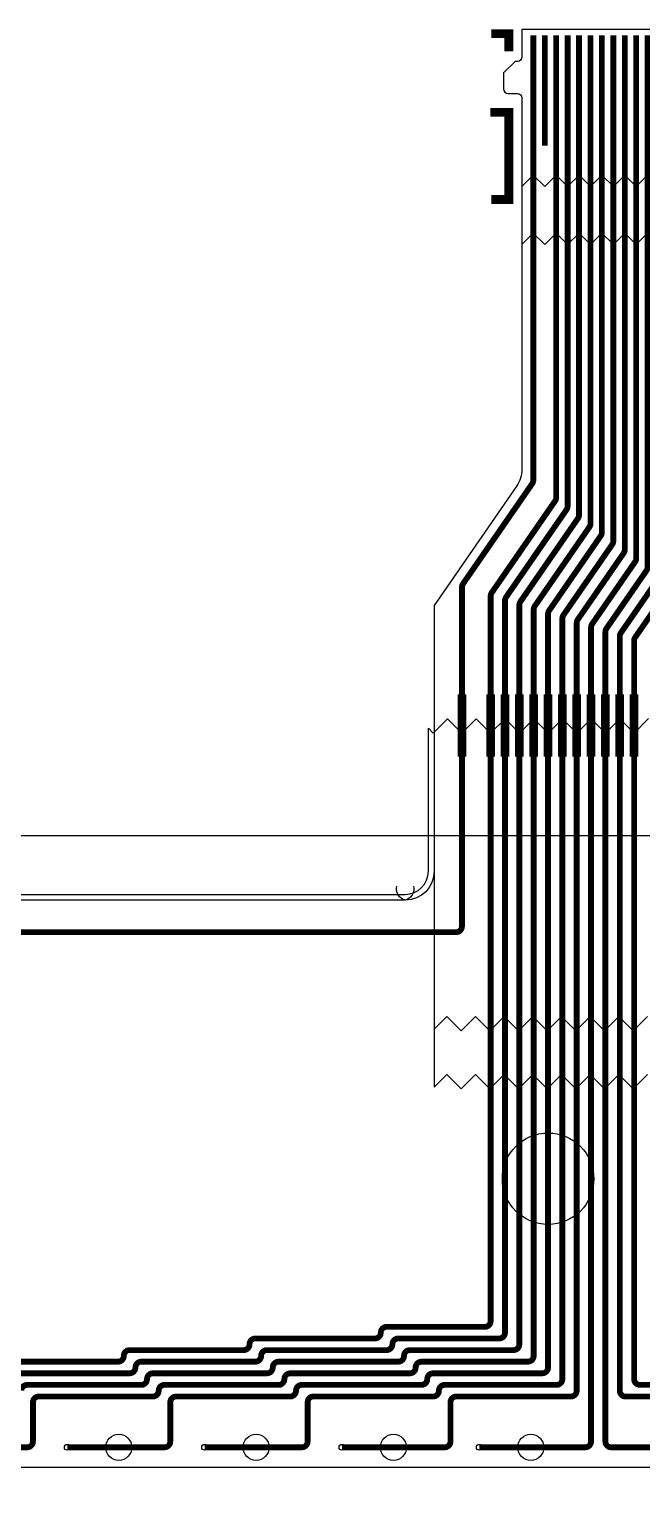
# Model space of a CAD drawing. Header units: millimetres. Extents: x 56 to 246, y -259 to -31.
# Drawn here: x 128.8 to 155.6, y -95 to -30.7 of the extents above; entities that cross this region are included whole.
import ezdxf

# ---------------------------------------------------------------- set-up
doc = ezdxf.new("R2010")
doc.units = ezdxf.units.MM
doc.header["$MEASUREMENT"] = 0
doc.layers.get('0').update_dxf_attribs({"linetype": 'CONTINUOUS'})
for name, color, linetype in [('16', 5, 'CONTINUOUS'), ('17', 1, 'CONTINUOUS'), ('26', 7, 'CONTINUOUS'), ('9', 5, 'CONTINUOUS'), ('9A', 142, 'CONTINUOUS'), ('9B Barrier', 82, 'CONTINUOUS'), ('Robot Base', 6, 'CONTINUOUS')]:
    doc.layers.add(name, color=color, linetype=linetype)

# ---------------------------------------------------------------- blocks, each defined once
blk = doc.blocks.new('*U2')
blk.add_circle((0, 0), 2)
blk = doc.blocks.new('*U3')
at = {"color": 0, "linetype": 'ByBlock'}
blk.add_blockref('*U2', (80, 0), dxfattribs=at)

msp = doc.modelspace()

# ---------------------------------------------------------------- linework, layer by layer
at = {"layer": '16'}
msp.add_lwpolyline([(175.85281, -30.7111), (150.35287, -30.7111), (150.35287, -31.91252, -0.41421356), (150.15475, -32.11064), (150.05276, -32.11064), (149.55277, -32.61064), (149.55277, -33.31206, 0.41421356), (149.75089, -33.51018), (150.15475, -33.51018, -0.41421356), (150.35287, -33.7083), (150.35287, -49.96529, -0.15229617), (150.12778, -50.68714), (146.51776, -55.91282), (146.51776, -67.54098, -0.41421356), (145.24776, -68.81098, -0.41547785), (144.88074, -68.19159)], format="xyb", dxfattribs=at)
at = {"layer": '17', "const_width": 0.254}
for points in [[(162.85284, -256.44582), (108.32307, -256.44582, -0.41421356), (108.06907, -256.19182), (108.06907, -70.46198, -0.41421356), (108.32307, -70.20798), (147.47826, -70.20798, 0.41421356), (147.73226, -69.95398), (147.73226, -55.1114, -0.15229617), (147.77593, -54.97136), (150.80928, -50.58043, 0.15229617), (150.85294, -50.44039), (150.85294, -30.9651)], [(153.35293, -30.9651), (153.35293, -52.33973, -0.15229617), (153.30881, -52.48121), (150.91328, -55.94887, 0.15229617), (150.86916, -56.09035), (150.86916, -88.74998, -0.41421356), (150.61516, -89.00398), (145.95995, -89.00398, 0.41421356), (145.70595, -89.25798), (145.70595, -89.25798, -0.41421356), (145.45195, -89.51198), (140.21866, -89.51198, 0.41421356), (139.96466, -89.76598), (139.96466, -89.76598, -0.41421356), (139.71066, -90.01998), (134.71981, -90.01998, 0.41421356), (134.46581, -90.27398), (134.46581, -90.27398, -0.41421356), (134.21181, -90.52798), (129.22097, -90.52798, 0.41421356), (128.96697, -90.78198), (128.96697, -92.49648, -0.41421356), (128.71297, -92.75048), (124.46101, -92.75048)], [(127.69697, -89.00398), (132.68781, -89.00398, 0.41421356), (132.94181, -88.74998), (132.94181, -88.74998, -0.41421356), (133.19581, -88.49598), (138.18666, -88.49598, 0.41421356), (138.44066, -88.24198), (138.44066, -88.24198, -0.41421356), (138.69466, -87.98798), (143.92795, -87.98798, 0.41421356), (144.18195, -87.73398), (144.18195, -87.73398, -0.41421356), (144.43595, -87.47998), (148.73302, -87.47998, 0.41421356), (148.98702, -87.22598), (148.98702, -55.50345, -0.15229617), (149.03114, -55.36197), (151.80927, -51.34048, 0.15229617), (151.85294, -51.20044), (151.85294, -30.9651)], [(152.35294, -30.9651), (152.35294, -51.57967, -0.15229617), (152.30882, -51.72116), (149.65852, -55.5576, 0.15229617), (149.6144, -55.69909), (149.6144, -87.73398, -0.41421356), (149.3604, -87.98798), (144.94395, -87.98798, 0.41421356), (144.68995, -88.24198), (144.68995, -88.24198, -0.41421356), (144.43595, -88.49598), (139.20266, -88.49598, 0.41421356), (138.94866, -88.74998), (138.94866, -88.74998, -0.41421356), (138.69466, -89.00398), (133.70381, -89.00398, 0.41421356), (133.44981, -89.25798), (133.44981, -89.25798, -0.41421356), (133.19581, -89.51198), (128.20497, -89.51198, 0.41421356)], [(152.85294, -30.9651), (152.85294, -51.9597, -0.15229617), (152.80882, -52.10118), (150.2859, -55.75324, 0.15229617), (150.24178, -55.89472), (150.24178, -88.24198, -0.41421356), (149.98778, -88.49598), (145.45195, -88.49598, 0.41421356), (145.19795, -88.74998), (145.19795, -88.74998, -0.41421356), (144.94395, -89.00398), (139.71066, -89.00398, 0.41421356), (139.45666, -89.25798), (139.45666, -89.25798, -0.41421356), (139.20266, -89.51198), (134.21181, -89.51198, 0.41421356), (133.95781, -89.76598), (133.95781, -89.76598, -0.41421356), (133.70381, -90.01998), (128.71297, -90.01998, 0.41421356), (128.45897, -90.27398)], [(153.85293, -30.9651), (153.85293, -52.71975, -0.15229617), (153.80881, -52.86123), (151.54066, -56.1445, 0.15229617), (151.49654, -56.28598), (151.49654, -89.25798, -0.41421356), (151.24254, -89.51198), (146.46795, -89.51198, 0.41421356), (146.21395, -89.76598), (146.21395, -89.76598, -0.41421356), (145.95995, -90.01998), (140.72666, -90.01998, 0.41421356), (140.47266, -90.27398), (140.47266, -90.27398, -0.41421356), (140.21866, -90.52798), (135.22781, -90.52798, 0.41421356), (134.97381, -90.78198), (134.97381, -92.49648, -0.41421356), (134.71981, -92.75048), (130.46785, -92.75048)], [(154.35293, -30.9651), (154.35293, -53.09978, -0.15229617), (154.30881, -53.24126), (152.16804, -56.34014, 0.15229617), (152.12392, -56.48162), (152.12392, -89.76598, -0.41421356), (151.86992, -90.01998), (146.97595, -90.01998, 0.41421356), (146.72195, -90.27398), (146.72195, -90.27398, -0.41421356), (146.46795, -90.52798), (141.23466, -90.52798, 0.41421356), (140.98066, -90.78198), (140.98066, -92.49648, -0.41421356), (140.72666, -92.75048), (136.4747, -92.75048)], [(154.85292, -30.9651), (154.85292, -53.4798, -0.15229617), (154.80881, -53.62128), (152.79542, -56.53577, 0.15229617), (152.7513, -56.67725), (152.7513, -90.27398, -0.41421356), (152.4973, -90.52798), (147.48395, -90.52798, 0.41421356), (147.22995, -90.78198), (147.22995, -92.49648, -0.41421356), (146.97595, -92.75048), (142.48155, -92.75048)], [(155.35292, -30.9651), (155.35292, -53.85983, -0.15229617), (155.3088, -54.00131), (153.4228, -56.7314, 0.15229617), (153.37868, -56.87288), (153.37868, -92.49648, -0.41421356), (153.12468, -92.75048), (148.48839, -92.75048)], [(159.0012, -92.75048), (154.26006, -92.75048, -0.41421356), (154.00606, -92.49648), (154.00606, -57.06852, -0.15229617), (154.05018, -56.92703), (155.8088, -54.38134, 0.15229617), (155.85292, -54.23985), (155.85292, -30.9651)], [(165.00804, -92.75048), (160.97605, -92.75048, -0.41421356), (160.72205, -92.49648), (160.72205, -90.78198, 0.41421356), (160.46805, -90.52798), (154.88744, -90.52798, -0.41421356), (154.63344, -90.27398), (154.63344, -57.26415, -0.15229617), (154.67756, -57.12267), (156.3088, -54.76136, 0.15229617), (156.35292, -54.61988), (156.35292, -30.9651)], [(171.01489, -92.75048), (166.9829, -92.75048, -0.41421356), (166.7289, -92.49648), (166.7289, -90.78198, 0.41421356), (166.4749, -90.52798), (161.48405, -90.52798, -0.41421356), (161.23005, -90.27398), (161.23005, -90.27398, 0.41421356), (160.97605, -90.01998), (155.51482, -90.01998, -0.41421356), (155.26082, -89.76598), (155.26082, -57.45978, -0.15229617), (155.30494, -57.3183), (156.8088, -55.14139, 0.15229617), (156.85291, -54.99991), (156.85291, -30.9651)]]:
    msp.add_lwpolyline(points, format="xyb", dxfattribs=at)
at = {"layer": '17'}
for points in [[(149.78137, -31.6636, 0.381, 0.381, 0), (149.78137, -30.9016, 0.381, 0.381, 0), (149.01937, -30.9016, 0, 0, 0)], [(148.96857, -34.3433, 0.381, 0.381, 0), (149.78137, -34.3433, 0.381, 0.381, 0), (149.78137, -38.1533, 0.381, 0.381, 0), (149.01937, -38.1533, 0, 0, 0)]]:
    msp.add_lwpolyline(points, format="xyseb", dxfattribs=at)
for points, const_width in [([(151.35294, -35.7911), (151.35294, -30.9651)], 0.254), ([(147.73188, -59.80737), (147.73188, -62.52734)], 0.381), ([(148.98664, -59.80737), (148.98664, -62.52734)], 0.381), ([(149.61402, -59.80737), (149.61402, -62.52734)], 0.381), ([(150.2414, -59.80737), (150.2414, -62.52734)], 0.381), ([(150.86878, -59.80737), (150.86878, -62.52734)], 0.381), ([(151.49616, -59.80737), (151.49616, -62.52734)], 0.381), ([(151.49616, -59.80737), (151.49616, -62.52734)], 0.381), ([(152.12354, -59.80737), (152.12354, -62.52734)], 0.381), ([(152.75092, -59.80737), (152.75092, -62.52734)], 0.381), ([(153.3783, -59.80737), (153.3783, -62.52734)], 0.381), ([(154.00568, -59.80737), (154.00568, -62.52734)], 0.381), ([(154.63306, -59.80737), (154.63306, -62.52734)], 0.381), ([(155.26044, -59.80737), (155.26044, -62.52734)], 0.381)]:
    msp.add_lwpolyline(points, dxfattribs=dict(at, const_width=const_width))
for centre, radius in [((130.46785, -92.75048), 0.127), ((132.72083, -92.75048), 0.5715), ((136.4747, -92.75048), 0.127), ((138.72768, -92.75048), 0.5715), ((142.48155, -92.75048), 0.127), ((144.73453, -92.75048), 0.5715), ((148.48839, -92.75048), 0.127), ((150.74137, -92.75048), 0.5715)]:
    msp.add_circle(centre, radius, dxfattribs=at)
at = {"layer": '26'}
msp.add_lwpolyline([(145.61478, -68.19159, -0.41547785), (145.24776, -68.81098), (106.67207, -68.81098), (106.67207, -257.84282), (220.03361, -257.84282), (220.03361, -68.81098), (180.95754, -68.81098, -0.41547785), (180.59052, -68.19159)], format="xyb", dxfattribs=at)
at = {"layer": '9'}
msp.add_lwpolyline([(155.85292, -37.08236), (155.35292, -37.58236), (154.85292, -37.08236), (154.35293, -37.58236), (154.35292, -37.58236), (153.85293, -37.08236), (153.35293, -37.58236), (152.85293, -37.08236), (152.35293, -37.58236), (151.85294, -37.08236), (151.35294, -37.58236), (150.85294, -37.08236), (150.35295, -37.58236), (150.35287, -37.58228), (150.35287, -49.96529, -0.15229617), (150.12778, -50.68714), (146.51776, -55.91282), (146.51776, -76.98848), (147.06433, -76.44191), (147.69171, -77.06929), (148.31909, -76.44191), (148.94614, -77.06896), (149.57385, -76.44126), (150.20156, -77.06896), (150.82932, -76.4412), (151.45632, -77.0682), (152.08408, -76.44044), (152.71108, -77.06743), (153.33846, -76.44005), (153.96584, -77.06743), (154.59322, -76.44005), (155.22021, -77.06705), (155.84798, -76.43929)], format="xyb", dxfattribs=at)
at = {"layer": '9A'}
msp.add_lwpolyline([(155.85292, -39.62236), (155.35292, -40.12236), (154.85292, -39.62236), (154.35292, -40.12236), (153.85293, -39.62236), (153.35293, -40.12236), (152.85293, -39.62236), (152.35293, -40.12236), (151.85294, -39.62236), (151.35294, -40.12236), (150.85294, -39.62236), (150.35295, -40.12236), (150.35287, -40.12228), (150.35287, -49.96529, -0.15229617), (150.12778, -50.68714), (146.51776, -55.91282), (146.51776, -74.44848), (147.06433, -73.90191), (147.69171, -74.52929), (148.31909, -73.90191), (148.94614, -74.52896), (149.57385, -73.90126), (150.20156, -74.52896), (150.82932, -73.9012), (151.45632, -74.5282), (152.08408, -73.90044), (152.71108, -74.52743), (153.33846, -73.90005), (153.96584, -74.52743), (154.59322, -73.90005), (155.22021, -74.52705), (155.84798, -73.89929)], format="xyb", dxfattribs=at)
at = {"layer": '9B Barrier'}
msp.add_lwpolyline([(106.41807, -68.55698), (145.24776, -68.55698, 0.41421356), (146.26376, -67.54098), (146.26376, -61.28477), (146.47794, -61.49895), (147.1057, -60.87118), (147.73308, -61.49856), (148.36046, -60.87118), (148.98751, -61.49824), (149.61522, -60.87053), (150.24293, -61.49824), (150.87069, -60.87047), (151.49769, -61.49747), (152.12545, -60.86971), (152.75245, -61.49671), (153.37983, -60.86933), (154.00721, -61.49671), (154.63459, -60.86933), (155.26159, -61.49632), (155.88935, -60.86856)], format="xyb", dxfattribs=at)
at = {"layer": '9B Barrier', "color": 101}
msp.add_lwpolyline([(203.2996, -93.62548), (203.2996, -254.31807), (110.19683, -254.31807), (110.19683, -93.62548)], close=True, dxfattribs=at)
at = {"layer": '9B Barrier', "color": 83}
msp.add_lwpolyline([(203.2996, -93.62548), (203.2996, -254.31807), (110.19683, -254.31807), (110.19683, -93.62548)], close=True, dxfattribs=at)
at = {"layer": 'Robot Base', "color": 2}
msp.add_lwpolyline([(56.49979, -216), (246.49979, -216), (246.49979, -66), (56.49979, -66)], close=True, dxfattribs=at)

# ---------------------------------------------------------------- block references
msp.add_blockref('*U3', (71.49979, -81), dxfattribs=at)

doc.saveas('drawing.dxf')
